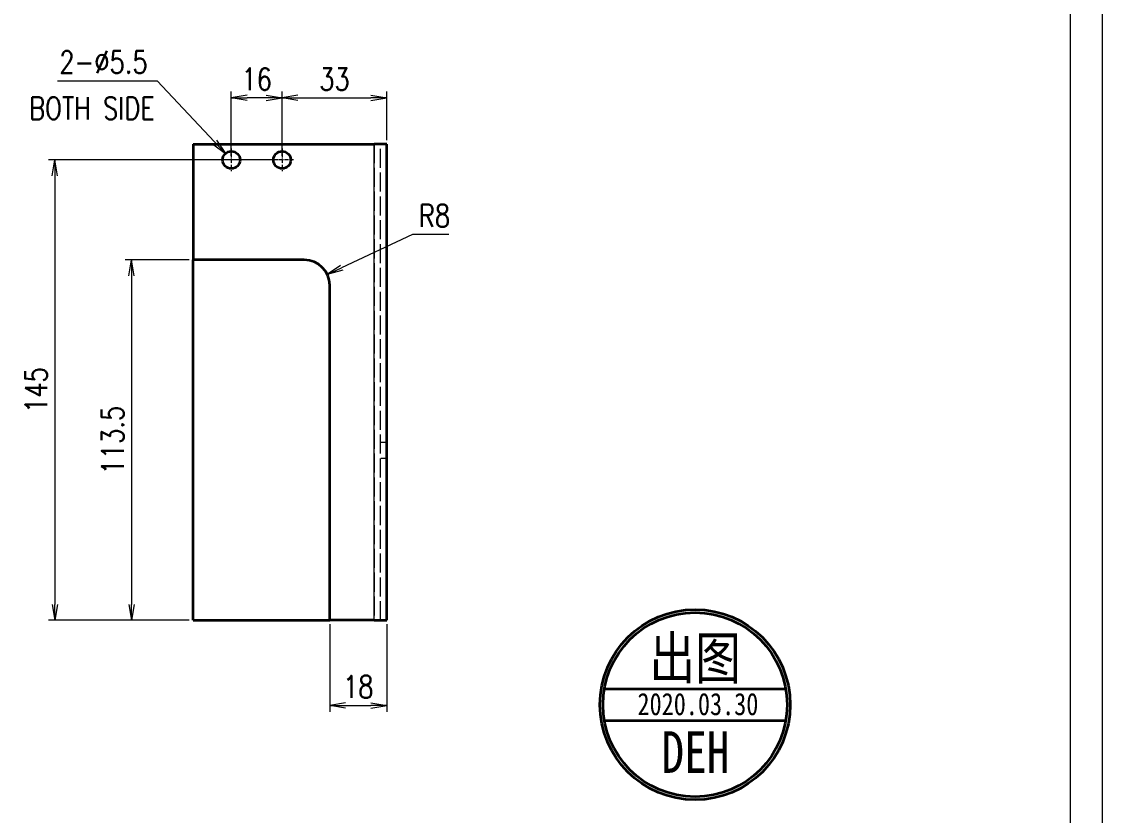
# Model space of a CAD drawing. Header units: millimetres. Extents: x 1333 to 359964, y -52803 to -5704.
# Drawn here: x 162398.1 to 162738.7, y -26164.9 to -25914.9 of the extents above; entities that cross this region are included whole.
import ezdxf
from ezdxf.enums import TextEntityAlignment as Align

# ---------------------------------------------------------------- set-up
doc = ezdxf.new("R2010")
doc.units = ezdxf.units.MM
doc.header["$LTSCALE"] = 0.5
for name, pattern in [('AM_ISO02W050x2', [3.75, 3, -0.75]), ('AM_ISO08W050x2', [9, 6, -0.75, 1.5, -0.75]), ('DASHDOT', [18.5, 12, -3, 0.5, -3]), ('DASHED', [15, 12, -3])]:
    doc.linetypes.add(name, pattern=pattern)
for name, color, linetype, lineweight in [('中心线', 2, 'AM_ISO08W050x2', 18), ('印章专用-出图', 1, 'Continuous', 80), ('图框', 7, 'Continuous', 18), ('标注线', 3, 'Continuous', 18), ('粗实线', 7, 'Continuous', 35), ('虚线', 1, 'AM_ISO02W050x2', 18)]:
    doc.layers.add(name, color=color, linetype=linetype, lineweight=lineweight)
doc.layers.add('打印-禁用', color=7, linetype='Continuous', lineweight=15, plot=False)
doc.styles.add('DIM', font='romans.shx', dxfattribs={"width": 0.8, "bigfont": 'bigfont.shx'})
doc.styles.add('国标', font='simfang.ttf', dxfattribs={"width": 0.8})
doc.dimstyles.new('DEH 1-2$0', dxfattribs={"dimscale": 2, "dimtxt": 3.5, "dimasz": 2.5, "dimexe": 1, "dimexo": 0.625, "dimgap": 1.2, "dimtad": 1, "dimdsep": 46, "dimtxsty": 'DIM', "dimblk": 'OPEN', "dimcen": 0, "dimclrd": 8, "dimclre": 8, "dimclrt": 2, "dimazin": 2, "dimtfac": 0.5, "dimtmove": 0, "dimatfit": 3, "dimldrblk": 'OPEN', "dimfxl": 0, "dimtolj": 2, "dimlwd": 13, "dimlwe": 13, "dimarcsym": 0})
doc.dimstyles.new('DEH 1-2$3', dxfattribs={"dimscale": 2, "dimtxt": 3.5, "dimasz": 2.5, "dimexe": 1, "dimexo": 0.625, "dimgap": 1.2, "dimtad": 1, "dimtoh": 1, "dimdsep": 46, "dimtxsty": 'DIM', "dimblk": 'OPEN', "dimcen": 0, "dimclrd": 8, "dimclre": 8, "dimclrt": 2, "dimazin": 2, "dimtfac": 0.5, "dimtofl": 0, "dimtmove": 0, "dimatfit": 3, "dimldrblk": 'OPEN', "dimfxl": 0, "dimtolj": 2, "dimlwd": 18, "dimlwe": 18, "dimarcsym": 0})
doc.dimstyles.new('DEH 1-2$4', dxfattribs={"dimscale": 2, "dimtxt": 3.5, "dimasz": 2.5, "dimexe": 1, "dimexo": 0.625, "dimgap": 1.2, "dimtad": 1, "dimtoh": 1, "dimdsep": 46, "dimtxsty": 'DIM', "dimblk": 'OPEN', "dimcen": 0, "dimclrd": 8, "dimclre": 8, "dimclrt": 2, "dimazin": 2, "dimtfac": 0.5, "dimtofl": 0, "dimtmove": 0, "dimatfit": 3, "dimldrblk": 'OPEN', "dimfxl": 0, "dimtolj": 2, "dimlwd": 18, "dimlwe": 18, "dimarcsym": 0})

# ---------------------------------------------------------------- blocks, each defined once
blk = doc.blocks.new('GZDEH零件A3图框V01版')
at = {"layer": '图框', "linetype": 'Continuous'}
blk.add_line((3272.49, -1832.96), (3272.49, -1554.46), dxfattribs=at)
at = {"layer": '打印-禁用', "linetype": 'Continuous'}
blk.add_line((3277.49, -1846.46), (3277.49, -1549.46), dxfattribs=at)
blk = doc.blocks.new('DEH A3')
at = {"layer": '图框'}
blk.add_blockref('GZDEH零件A3图框V01版', (-2857.49, 1846.46), dxfattribs=at)
blk = doc.blocks.new('_Open')
at = {"color": 0, "linetype": 'ByBlock', "lineweight": -2}
for p, q in [((-1, 0.167), (0, 0)), ((-1, -0.167), (0, 0)), ((0, 0), (-1, 0))]:
    blk.add_line(p, q, dxfattribs=at)
blk = doc.blocks.new('*D67')
at = {"layer": 'Defpoints', "color": 0, "transparency": 16777216}
for p in [(162452.16, -25989.93), (162432.66, -26103.43), (162452.16, -26103.43)]:
    blk.add_point(p, dxfattribs=at)
at = {"layer": '标注线', "color": 8, "lineweight": 13, "transparency": 16777216}
for p, q in [((162450.91, -25989.93), (162430.66, -25989.93)), ((162432.66, -25994.93), (162432.66, -26098.43)), ((162450.91, -26103.43), (162430.66, -26103.43))]:
    blk.add_line(p, q, dxfattribs=at)
at = {"layer": '标注线', "color": 8, "lineweight": 13, "transparency": 16777216, "xscale": 5, "yscale": 5, "zscale": 5}
for p, rotation in [((162432.66, -25989.93), 90), ((162432.66, -26103.43), 270)]:
    blk.add_blockref('_Open', p, dxfattribs=dict(at, rotation=rotation))
at = {"layer": '标注线', "color": 2, "transparency": 16777216, "insert": (162426.76, -26046.68), "char_height": 7, "attachment_point": 5, "rotation": 90, "style": 'DIM'}
blk.add_mtext('\\A2;113.5', dxfattribs=at)
blk = doc.blocks.new('*D68')
at = {"layer": 'Defpoints', "color": 0, "transparency": 16777216}
for p in [(162513.16, -25938.91), (162513.16, -25953.43), (162480.16, -25958.43)]:
    blk.add_point(p, dxfattribs=at)
at = {"layer": '标注线', "color": 8, "lineweight": 13, "transparency": 16777216}
for p, q in [((162480.16, -25957.18), (162480.16, -25936.91)), ((162485.16, -25938.91), (162508.16, -25938.91)), ((162513.16, -25952.18), (162513.16, -25936.91))]:
    blk.add_line(p, q, dxfattribs=at)
at = {"layer": '标注线', "color": 8, "lineweight": 13, "transparency": 16777216, "xscale": 5, "yscale": 5, "zscale": 5, "rotation": 180}
blk.add_blockref('_Open', (162480.16, -25938.91), dxfattribs=at)
at = {"layer": '标注线', "color": 8, "lineweight": 13, "transparency": 16777216, "xscale": 5, "yscale": 5, "zscale": 5}
blk.add_blockref('_Open', (162513.16, -25938.91), dxfattribs=at)
at = {"layer": '标注线', "color": 2, "transparency": 16777216, "insert": (162496.66, -25933.01), "char_height": 7, "attachment_point": 5, "style": 'DIM'}
blk.add_mtext('\\A2;33', dxfattribs=at)
blk = doc.blocks.new('*D69')
at = {"layer": 'Defpoints', "color": 0, "transparency": 16777216}
for p in [(162464.16, -25938.91), (162464.16, -25958.43), (162480.16, -25957.18)]:
    blk.add_point(p, dxfattribs=at)
at = {"layer": '标注线', "color": 8, "lineweight": 13, "transparency": 16777216}
for p, q in [((162464.16, -25957.18), (162464.16, -25936.91)), ((162475.16, -25938.91), (162469.16, -25938.91)), ((162480.16, -25955.93), (162480.16, -25936.91))]:
    blk.add_line(p, q, dxfattribs=at)
at = {"layer": '标注线', "color": 8, "lineweight": 13, "transparency": 16777216, "xscale": 5, "yscale": 5, "zscale": 5, "rotation": 180}
blk.add_blockref('_Open', (162464.16, -25938.91), dxfattribs=at)
at = {"layer": '标注线', "color": 8, "lineweight": 13, "transparency": 16777216, "xscale": 5, "yscale": 5, "zscale": 5}
blk.add_blockref('_Open', (162480.16, -25938.91), dxfattribs=at)
at = {"layer": '标注线', "color": 2, "transparency": 16777216, "insert": (162472.16, -25933.01), "char_height": 7, "attachment_point": 5, "style": 'DIM'}
blk.add_mtext('\\A2;16', dxfattribs=at)
blk = doc.blocks.new('*D70')
at = {"layer": 'Defpoints', "color": 0, "transparency": 16777216}
for p in [(162480.16, -25958.43), (162408.57, -26103.43), (162452.16, -26103.43)]:
    blk.add_point(p, dxfattribs=at)
at = {"layer": '标注线', "color": 8, "lineweight": 13, "transparency": 16777216}
for p, q in [((162478.91, -25958.43), (162406.57, -25958.43)), ((162408.57, -25963.43), (162408.57, -26098.43)), ((162450.91, -26103.43), (162406.57, -26103.43))]:
    blk.add_line(p, q, dxfattribs=at)
at = {"layer": '标注线', "color": 8, "lineweight": 13, "transparency": 16777216, "xscale": 5, "yscale": 5, "zscale": 5}
for p, rotation in [((162408.57, -25958.43), 90), ((162408.57, -26103.43), 270)]:
    blk.add_blockref('_Open', p, dxfattribs=dict(at, rotation=rotation))
at = {"layer": '标注线', "color": 2, "transparency": 16777216, "insert": (162402.67, -26030.93), "char_height": 7, "attachment_point": 5, "rotation": 90, "style": 'DIM'}
blk.add_mtext('\\A2;145', dxfattribs=at)
blk = doc.blocks.new('*D71')
at = {"layer": 'Defpoints', "color": 0, "transparency": 16777216}
for p in [(162495.16, -26103.43), (162513.16, -26103.43), (162513.16, -26130.26)]:
    blk.add_point(p, dxfattribs=at)
at = {"layer": '标注线', "color": 8, "lineweight": 13, "transparency": 16777216}
for p, q in [((162495.16, -26104.68), (162495.16, -26132.26)), ((162513.16, -26104.68), (162513.16, -26132.26)), ((162500.16, -26130.26), (162508.16, -26130.26))]:
    blk.add_line(p, q, dxfattribs=at)
at = {"layer": '标注线', "color": 8, "lineweight": 13, "transparency": 16777216, "xscale": 5, "yscale": 5, "zscale": 5, "rotation": 180}
blk.add_blockref('_Open', (162495.16, -26130.26), dxfattribs=at)
at = {"layer": '标注线', "color": 8, "lineweight": 13, "transparency": 16777216, "xscale": 5, "yscale": 5, "zscale": 5}
blk.add_blockref('_Open', (162513.16, -26130.26), dxfattribs=at)
at = {"layer": '标注线', "color": 2, "transparency": 16777216, "insert": (162504.16, -26124.36), "char_height": 7, "attachment_point": 5, "style": 'DIM'}
blk.add_mtext('\\A2;18', dxfattribs=at)
blk = doc.blocks.new('*D73')
at = {"layer": 'Defpoints', "color": 0, "transparency": 16777216}
for p in [(162494.4, -25994.53), (162487.16, -25997.93)]:
    blk.add_point(p, dxfattribs=at)
at = {"layer": '标注线', "color": 8, "lineweight": 18, "transparency": 16777216}
for p, q in [((162521.24, -25981.91), (162498.93, -25992.4)), ((162532.71, -25981.91), (162521.24, -25981.91))]:
    blk.add_line(p, q, dxfattribs=at)
at = {"layer": '标注线', "color": 8, "lineweight": 18, "transparency": 16777216, "xscale": 5, "yscale": 5, "zscale": 5, "rotation": 205.1735837702859}
blk.add_blockref('_Open', (162494.4, -25994.53), dxfattribs=at)
at = {"layer": '标注线', "color": 2, "transparency": 16777216, "insert": (162528.18, -25976.01), "char_height": 7, "attachment_point": 5, "style": 'DIM'}
blk.add_mtext('\\A2;R8', dxfattribs=at)
blk = doc.blocks.new('*D74')
at = {"layer": 'Defpoints', "color": 0, "transparency": 16777216}
for p in [(162462.28, -25956.43), (162466.04, -25960.44)]:
    blk.add_point(p, dxfattribs=at)
at = {"layer": '标注线', "color": 8, "lineweight": 18, "transparency": 16777216}
for p, q in [((162409.33, -25933.52), (162440.8, -25933.52)), ((162440.8, -25933.52), (162458.86, -25952.78))]:
    blk.add_line(p, q, dxfattribs=at)
at = {"layer": '标注线', "color": 8, "lineweight": 18, "transparency": 16777216, "xscale": 5, "yscale": 5, "zscale": 5, "rotation": 313.1553105023664}
blk.add_blockref('_Open', (162462.28, -25956.43), dxfattribs=at)
at = {"layer": '标注线', "color": 2, "transparency": 16777216, "insert": (162423.87, -25927.62), "char_height": 7, "attachment_point": 5, "style": 'DIM'}
blk.add_mtext('\\A2;2-∅5.5', dxfattribs=at)
blk = doc.blocks.new('出图章')
at = {"layer": '印章专用-出图'}
h = blk.add_hatch(color=256, dxfattribs=at)
h.paths.add_polyline_path([(-15, 0, 1), (15, 0, 1)])
h.paths.add_polyline_path([(14.5, 0, -1), (-14.5, 0, -1)], flags=16)
h.paths.add_polyline_path([(-7.31, -12.35), (7.41, -12.35), (7.41, -2.73), (-7.31, -2.73)], flags=8)
at = {"layer": '印章专用-出图', "lineweight": 35}
for p, q in [((-14.28, 2.5), (14.28, 2.5)), ((-14.28, -2.5), (14.28, -2.5))]:
    blk.add_line(p, q, dxfattribs=at)
for radius in [15, 14.5]:
    blk.add_circle((0, 0), radius, dxfattribs=at)
at = {"layer": '印章专用-出图', "color": 4, "style": '国标', "width": 0.8}
blk.add_text('DEH', height=6.562, dxfattribs=at).set_placement((0.05, -10.74), align=Align.CENTER)
at = {"layer": '印章专用-出图', "color": 3, "style": '国标', "width": 0.8}
blk.add_attdef('出图', text='', height=6.6, dxfattribs=at).set_placement((0, 7.35), align=Align.MIDDLE_CENTER)
at = {"layer": '印章专用-出图', "color": 2, "style": '国标', "width": 0.8}
blk.add_attdef('XXXX.XX.XX', text='', height=3.5, dxfattribs=at).set_placement((0.45, 0.1), align=Align.MIDDLE_CENTER)
blk = doc.blocks.new('YZ-CT')
at = {"layer": '印章专用-出图'}
blk.add_blockref('出图章', (0.63, 0), dxfattribs=at).add_auto_attribs({'出图': '出图', 'XXXX.XX.XX': '2020.03.30'})

msp = doc.modelspace()

# ---------------------------------------------------------------- linework, layer by layer
at = {"color": 7, "lineweight": 13}
msp.add_line((162509.16, -26103.434), (162509.16, -25953.434), dxfattribs=at)
at = {"layer": '中心线', "linetype": 'DASHDOT', "lineweight": 13, "ltscale": 0.17875}
for p, q in [((162464.16, -25954.859), (162464.16, -25962.009)), ((162480.16, -25954.859), (162480.16, -25962.009))]:
    msp.add_line(p, q, dxfattribs=at)
at = {"layer": '中心线', "linetype": 'DASHDOT', "lineweight": 13, "ltscale": 0.178751}
for p, q in [((162467.735, -25958.434), (162460.585, -25958.434)), ((162483.735, -25958.434), (162476.585, -25958.434))]:
    msp.add_line(p, q, dxfattribs=at)
at = {"layer": '粗实线', "lineweight": 35}
for p, q in [((162452.16, -25953.434), (162497.16, -25953.434)), ((162452.16, -25953.434), (162452.16, -25989.934)), ((162513.16, -26103.434), (162513.16, -25953.434)), ((162487.16, -25989.934), (162452.16, -25989.934)), ((162452.16, -26103.434), (162452.16, -25989.934)), ((162495.16, -26103.434), (162495.16, -25997.934)), ((162452.16, -26103.434), (162495.16, -26103.434))]:
    msp.add_line(p, q, dxfattribs=at)
at = {"layer": '粗实线', "lineweight": 35, "ltscale": 0.3}
msp.add_line((162497.16, -25953.434), (162509.16, -25953.434), dxfattribs=at)
at = {"layer": '粗实线', "lineweight": 35, "ltscale": 0.1}
for p, q in [((162513.16, -25953.434), (162509.16, -25953.434)), ((162509.16, -26103.434), (162513.16, -26103.434))]:
    msp.add_line(p, q, dxfattribs=at)
at = {"layer": '粗实线', "lineweight": 35, "ltscale": 0.35}
msp.add_line((162509.16, -26103.434), (162495.16, -26103.434), dxfattribs=at)
at = {"layer": '粗实线', "lineweight": 35}
for centre in [(162464.16, -25958.434), (162480.16, -25958.434)]:
    msp.add_circle(centre, 2.75, dxfattribs=at)
msp.add_arc((162487.16, -25997.934), 8, 0, 90, dxfattribs=at)
at = {"layer": '虚线', "linetype": 'DASHED', "lineweight": 13}
for p, q in [((162509.16, -26103.434), (162509.16, -25953.434)), ((162509.16, -26103.434), (162509.16, -25953.434)), ((162509.16, -25953.434), (162509.16, -26103.434)), ((162511.16, -26103.434), (162511.16, -25953.434))]:
    msp.add_line(p, q, dxfattribs=at)
at = {"layer": '虚线', "linetype": 'DASHED', "lineweight": 13, "ltscale": 0.05}
for p, q in [((162513.16, -26047.434), (162511.16, -26047.434)), ((162513.16, -26047.434), (162511.16, -26047.434)), ((162513.16, -26052.434), (162511.16, -26052.434))]:
    msp.add_line(p, q, dxfattribs=at)

# ---------------------------------------------------------------- block references
at = {"layer": '印章专用-出图', "xscale": 2, "yscale": 2, "zscale": 2}
msp.add_blockref('YZ-CT', (162609.039, -26130.011), dxfattribs=at)
at = {"layer": '图框', "xscale": 2, "yscale": 2, "zscale": 2}
msp.add_blockref('DEH A3', (161898.657, -26401.55), dxfattribs=at)

# ---------------------------------------------------------------- texts
at = {"layer": '标注线', "color": 2, "insert": (162400.455, -25938.661), "char_height": 7, "width": 52.74772, "attachment_point": 1, "style": 'DIM'}
msp.add_mtext('{\\Fromans,bigfont|c134;BOTH SIDE}', dxfattribs=at)

# ---------------------------------------------------------------- dimensions: what is measured, and where the dimension line sits
at = {"layer": '标注线'}
dim = msp.add_diameter_dim_2p(p1=(162466.041, -25960.441), p2=(162462.279, -25956.428), text='2-<>', dimstyle='DEH 1-2$3', dxfattribs=at)
dim.commit()
dim.dimension.update_dxf_attribs({"geometry": '*D74', "text_midpoint": (162423.868, -25933.521), "dimtype": 163})
for base, p1, p2, picture, middle in [((162464.16, -25938.914), (162480.16, -25957.184), (162464.16, -25958.434), '*D69', (162472.16, -25933.014)), ((162513.16, -25938.914), (162480.16, -25958.434), (162513.16, -25953.434), '*D68', (162496.66, -25933.014)), ((162513.16, -26130.259), (162495.16, -26103.434), (162513.16, -26103.434), '*D71', (162504.16, -26124.359))]:
    dim = msp.add_linear_dim(base=base, p1=p1, p2=p2, dimstyle='DEH 1-2$0', dxfattribs=at)
    dim.commit()
    dim.dimension.update_dxf_attribs({"geometry": picture, "text_midpoint": middle})
for base, p1, picture, middle in [((162408.566, -26103.434), (162480.16, -25958.434), '*D70', (162402.666, -26030.934)), ((162432.656, -26103.434), (162452.16, -25989.934), '*D67', (162426.756, -26046.684))]:
    dim = msp.add_linear_dim(base=base, p1=p1, p2=(162452.16, -26103.434), angle=90, dimstyle='DEH 1-2$0', dxfattribs=at)
    dim.commit()
    dim.dimension.update_dxf_attribs({"geometry": picture, "text_midpoint": middle})
dim = msp.add_radius_dim(center=(162487.16, -25997.934), mpoint=(162494.4, -25994.531), dimstyle='DEH 1-2$4', dxfattribs=at)
dim.commit()
dim.dimension.update_dxf_attribs({"geometry": '*D73', "text_midpoint": (162528.177, -25981.915), "dimtype": 164})

doc.saveas('drawing.dxf')
